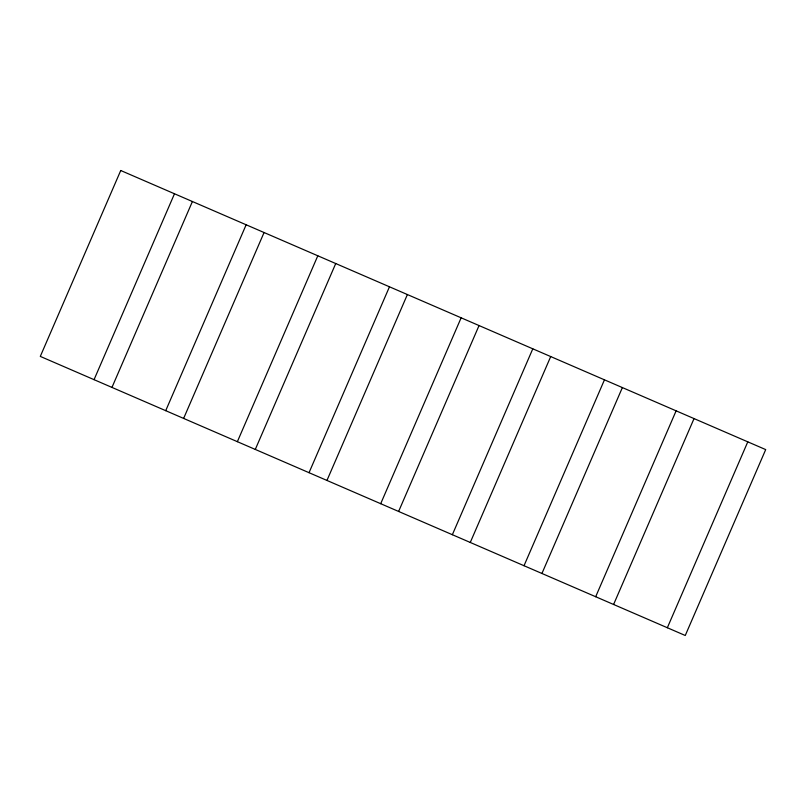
<?xml version="1.0" encoding="UTF-8"?>
<svg xmlns="http://www.w3.org/2000/svg" width="806" height="806" viewBox="0 0 806 806"><rect width="100%" height="100%" fill="white"/><g stroke="black" fill="none" stroke-linecap="round" stroke-linejoin="round"><path stroke-width="1.21" d="M94.05 379.666L174.489 193.772M111.963 387.414L192.402 201.52M165.714 410.677L246.142 224.783M183.627 418.425L264.066 232.531M237.367 441.678L317.806 255.784M255.29 449.436L335.729 263.542M309.03 472.689L389.469 286.795M326.954 480.447L407.383 294.553M380.694 503.7L461.133 317.806M398.617 511.447L479.046 325.553M452.357 534.71L532.796 348.817M470.271 542.458L550.71 356.564M524.021 565.721L604.46 379.828M541.934 573.469L622.373 387.575M595.684 596.722L676.123 410.828M613.598 604.48L694.037 418.586M667.348 627.733L747.787 441.839M120.739 170.509L40.3 356.403L685.261 635.491L765.7 449.597L120.739 170.509"/></g></svg>
